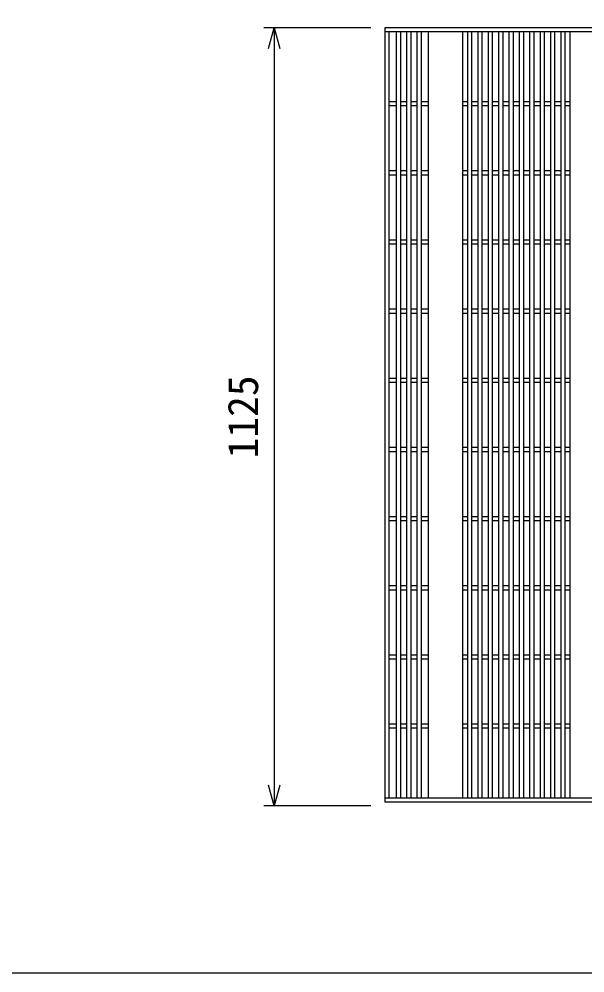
# Model space of a CAD drawing. Units: millimetres, scale not verified. Extents: x -16800 to 16800, y -5940 to 5940.
# Drawn here: x -3739 to -2921, y 456 to 1835 of the extents above; entities that cross this region are included whole.
import ezdxf
from ezdxf.enums import TextEntityAlignment as Align

# ---------------------------------------------------------------- set-up
doc = ezdxf.new("R2010")
doc.units = ezdxf.units.MM
doc.header["$LTSCALE"] = 20
for name, color, linetype, lineweight in [('0-0_DIM', 7, 'Continuous', 25), ('0-2_HATCH', 6, 'Continuous', 25), ('0-6_TXT', 7, 'Continuous', 25)]:
    doc.layers.add(name, color=color, linetype=linetype, lineweight=lineweight)
doc.styles.add('ＭＳ ゴシック', font='')
doc.styles.get('ＭＳ ゴシック').set_extended_font_data('MS Gothic')

msp = doc.modelspace()

# ---------------------------------------------------------------- linework, layer by layer
at = {"layer": '0-0_DIM'}
for p, q in [((-3230.13, 1822.8), (-3385.13, 1822.8)), ((-3370.13, 1822.8), (-3370.13, 697.8)), ((-3230.13, 697.8), (-3385.13, 697.8))]:
    msp.add_line(p, q, dxfattribs=at)
for points in [[(-3378.16, 1792.8), (-3370.13, 1822.8), (-3362.09, 1792.8)], [(-3362.09, 727.8), (-3370.13, 697.8), (-3378.16, 727.8)]]:
    msp.add_lwpolyline(points, dxfattribs=at)
at = {"layer": '0-2_HATCH'}
for p, q in [((-3210.13, 1822.8), (-3210.13, 702.8)), ((-2215.13, 1822.8), (-3210.13, 1822.8)), ((-2215.13, 1816.8), (-3210.13, 1816.8)), ((-3204.13, 1816.8), (-3204.13, 708.8)), ((-3193.63, 1816.8), (-3193.63, 708.8)), ((-3187.63, 1816.8), (-3187.63, 708.8)), ((-3178.63, 1816.8), (-3178.63, 708.8)), ((-3172.63, 1816.8), (-3172.63, 708.8)), ((-3163.63, 1816.8), (-3163.63, 708.8)), ((-3157.63, 1816.8), (-3157.63, 708.8)), ((-3147.63, 1816.8), (-3147.63, 708.8)), ((-3097.63, 1816.8), (-3097.63, 708.8)), ((-3090.63, 1816.8), (-3090.63, 708.8)), ((-3084.63, 1816.8), (-3084.63, 708.8)), ((-3075.63, 1816.8), (-3075.63, 708.8)), ((-3069.63, 1816.8), (-3069.63, 708.8)), ((-3060.63, 1816.8), (-3060.63, 708.8)), ((-3054.63, 1816.8), (-3054.63, 708.8)), ((-3045.63, 1816.8), (-3045.63, 708.8)), ((-3039.63, 1816.8), (-3039.63, 708.8)), ((-3030.63, 1816.8), (-3030.63, 708.8)), ((-3024.63, 1816.8), (-3024.63, 708.8)), ((-3015.63, 1816.8), (-3015.63, 708.8)), ((-3009.63, 1816.8), (-3009.63, 708.8)), ((-3000.63, 1816.8), (-3000.63, 708.8)), ((-2994.63, 1816.8), (-2994.63, 708.8)), ((-2985.63, 1816.8), (-2985.63, 708.8)), ((-2979.63, 1816.8), (-2979.63, 708.8)), ((-2970.63, 1816.8), (-2970.63, 708.8)), ((-2964.63, 1816.8), (-2964.63, 708.8)), ((-2955.63, 1816.8), (-2955.63, 708.8)), ((-2949.63, 1816.8), (-2949.63, 708.8)), ((-2942.63, 1816.8), (-2942.63, 708.8)), ((-3193.63, 1715.8), (-3204.13, 1715.8)), ((-3178.63, 1715.8), (-3187.63, 1715.8)), ((-3163.63, 1715.8), (-3172.63, 1715.8)), ((-3147.63, 1715.8), (-3157.63, 1715.8)), ((-3090.63, 1715.8), (-3097.63, 1715.8)), ((-3075.63, 1715.8), (-3084.63, 1715.8)), ((-3060.63, 1715.8), (-3069.63, 1715.8)), ((-3045.63, 1715.8), (-3054.63, 1715.8)), ((-3030.63, 1715.8), (-3039.63, 1715.8)), ((-3015.63, 1715.8), (-3024.63, 1715.8)), ((-3000.63, 1715.8), (-3009.63, 1715.8)), ((-2985.63, 1715.8), (-2994.63, 1715.8)), ((-2970.63, 1715.8), (-2979.63, 1715.8)), ((-2955.63, 1715.8), (-2964.63, 1715.8)), ((-2942.63, 1715.8), (-2949.63, 1715.8)), ((-3193.63, 1709.8), (-3204.13, 1709.8)), ((-3178.63, 1709.8), (-3187.63, 1709.8)), ((-3163.63, 1709.8), (-3172.63, 1709.8)), ((-3147.63, 1709.8), (-3157.63, 1709.8)), ((-3090.63, 1709.8), (-3097.63, 1709.8)), ((-3075.63, 1709.8), (-3084.63, 1709.8)), ((-3060.63, 1709.8), (-3069.63, 1709.8)), ((-3045.63, 1709.8), (-3054.63, 1709.8)), ((-3030.63, 1709.8), (-3039.63, 1709.8)), ((-3015.63, 1709.8), (-3024.63, 1709.8)), ((-3000.63, 1709.8), (-3009.63, 1709.8)), ((-2985.63, 1709.8), (-2994.63, 1709.8)), ((-2970.63, 1709.8), (-2979.63, 1709.8)), ((-2955.63, 1709.8), (-2964.63, 1709.8)), ((-2942.63, 1709.8), (-2949.63, 1709.8)), ((-3193.63, 1615.8), (-3204.13, 1615.8)), ((-3178.63, 1615.8), (-3187.63, 1615.8)), ((-3163.63, 1615.8), (-3172.63, 1615.8)), ((-3147.63, 1615.8), (-3157.63, 1615.8)), ((-3090.63, 1615.8), (-3097.63, 1615.8)), ((-3075.63, 1615.8), (-3084.63, 1615.8)), ((-3060.63, 1615.8), (-3069.63, 1615.8)), ((-3045.63, 1615.8), (-3054.63, 1615.8)), ((-3030.63, 1615.8), (-3039.63, 1615.8)), ((-3015.63, 1615.8), (-3024.63, 1615.8)), ((-3000.63, 1615.8), (-3009.63, 1615.8)), ((-2985.63, 1615.8), (-2994.63, 1615.8)), ((-2970.63, 1615.8), (-2979.63, 1615.8)), ((-2955.63, 1615.8), (-2964.63, 1615.8)), ((-2942.63, 1615.8), (-2949.63, 1615.8)), ((-3193.63, 1609.8), (-3204.13, 1609.8)), ((-3178.63, 1609.8), (-3187.63, 1609.8)), ((-3163.63, 1609.8), (-3172.63, 1609.8)), ((-3147.63, 1609.8), (-3157.63, 1609.8)), ((-3090.63, 1609.8), (-3097.63, 1609.8)), ((-3075.63, 1609.8), (-3084.63, 1609.8)), ((-3060.63, 1609.8), (-3069.63, 1609.8)), ((-3045.63, 1609.8), (-3054.63, 1609.8)), ((-3030.63, 1609.8), (-3039.63, 1609.8)), ((-3015.63, 1609.8), (-3024.63, 1609.8)), ((-3000.63, 1609.8), (-3009.63, 1609.8)), ((-2985.63, 1609.8), (-2994.63, 1609.8)), ((-2970.63, 1609.8), (-2979.63, 1609.8)), ((-2955.63, 1609.8), (-2964.63, 1609.8)), ((-2942.63, 1609.8), (-2949.63, 1609.8)), ((-3193.63, 1515.8), (-3204.13, 1515.8)), ((-3193.63, 1509.8), (-3204.13, 1509.8)), ((-3178.63, 1515.8), (-3187.63, 1515.8)), ((-3178.63, 1509.8), (-3187.63, 1509.8)), ((-3163.63, 1515.8), (-3172.63, 1515.8)), ((-3163.63, 1509.8), (-3172.63, 1509.8)), ((-3147.63, 1515.8), (-3157.63, 1515.8)), ((-3147.63, 1509.8), (-3157.63, 1509.8)), ((-3090.63, 1515.8), (-3097.63, 1515.8)), ((-3090.63, 1509.8), (-3097.63, 1509.8)), ((-3075.63, 1515.8), (-3084.63, 1515.8)), ((-3075.63, 1509.8), (-3084.63, 1509.8)), ((-3060.63, 1515.8), (-3069.63, 1515.8)), ((-3060.63, 1509.8), (-3069.63, 1509.8)), ((-3045.63, 1515.8), (-3054.63, 1515.8)), ((-3045.63, 1509.8), (-3054.63, 1509.8)), ((-3030.63, 1515.8), (-3039.63, 1515.8)), ((-3030.63, 1509.8), (-3039.63, 1509.8)), ((-3015.63, 1515.8), (-3024.63, 1515.8)), ((-3015.63, 1509.8), (-3024.63, 1509.8)), ((-3000.63, 1515.8), (-3009.63, 1515.8)), ((-3000.63, 1509.8), (-3009.63, 1509.8)), ((-2985.63, 1515.8), (-2994.63, 1515.8)), ((-2985.63, 1509.8), (-2994.63, 1509.8)), ((-2970.63, 1515.8), (-2979.63, 1515.8)), ((-2970.63, 1509.8), (-2979.63, 1509.8)), ((-2955.63, 1515.8), (-2964.63, 1515.8)), ((-2955.63, 1509.8), (-2964.63, 1509.8)), ((-2942.63, 1515.8), (-2949.63, 1515.8)), ((-2942.63, 1509.8), (-2949.63, 1509.8)), ((-3193.63, 1415.8), (-3204.13, 1415.8)), ((-3193.63, 1409.8), (-3204.13, 1409.8)), ((-3178.63, 1415.8), (-3187.63, 1415.8)), ((-3178.63, 1409.8), (-3187.63, 1409.8)), ((-3163.63, 1415.8), (-3172.63, 1415.8)), ((-3163.63, 1409.8), (-3172.63, 1409.8)), ((-3147.63, 1415.8), (-3157.63, 1415.8)), ((-3147.63, 1409.8), (-3157.63, 1409.8)), ((-3090.63, 1415.8), (-3097.63, 1415.8)), ((-3090.63, 1409.8), (-3097.63, 1409.8)), ((-3075.63, 1415.8), (-3084.63, 1415.8)), ((-3075.63, 1409.8), (-3084.63, 1409.8)), ((-3060.63, 1415.8), (-3069.63, 1415.8)), ((-3060.63, 1409.8), (-3069.63, 1409.8)), ((-3045.63, 1415.8), (-3054.63, 1415.8)), ((-3045.63, 1409.8), (-3054.63, 1409.8)), ((-3030.63, 1415.8), (-3039.63, 1415.8)), ((-3030.63, 1409.8), (-3039.63, 1409.8)), ((-3015.63, 1415.8), (-3024.63, 1415.8)), ((-3015.63, 1409.8), (-3024.63, 1409.8)), ((-3000.63, 1415.8), (-3009.63, 1415.8)), ((-3000.63, 1409.8), (-3009.63, 1409.8)), ((-2985.63, 1415.8), (-2994.63, 1415.8)), ((-2985.63, 1409.8), (-2994.63, 1409.8)), ((-2970.63, 1415.8), (-2979.63, 1415.8)), ((-2970.63, 1409.8), (-2979.63, 1409.8)), ((-2955.63, 1415.8), (-2964.63, 1415.8)), ((-2955.63, 1409.8), (-2964.63, 1409.8)), ((-2942.63, 1415.8), (-2949.63, 1415.8)), ((-2942.63, 1409.8), (-2949.63, 1409.8)), ((-3193.63, 1315.8), (-3204.13, 1315.8)), ((-3178.63, 1315.8), (-3187.63, 1315.8)), ((-3163.63, 1315.8), (-3172.63, 1315.8)), ((-3147.63, 1315.8), (-3157.63, 1315.8)), ((-3090.63, 1315.8), (-3097.63, 1315.8)), ((-3075.63, 1315.8), (-3084.63, 1315.8)), ((-3060.63, 1315.8), (-3069.63, 1315.8)), ((-3045.63, 1315.8), (-3054.63, 1315.8)), ((-3030.63, 1315.8), (-3039.63, 1315.8)), ((-3015.63, 1315.8), (-3024.63, 1315.8)), ((-3000.63, 1315.8), (-3009.63, 1315.8)), ((-2985.63, 1315.8), (-2994.63, 1315.8)), ((-2970.63, 1315.8), (-2979.63, 1315.8)), ((-2955.63, 1315.8), (-2964.63, 1315.8)), ((-2942.63, 1315.8), (-2949.63, 1315.8)), ((-3193.63, 1309.8), (-3204.13, 1309.8)), ((-3178.63, 1309.8), (-3187.63, 1309.8)), ((-3163.63, 1309.8), (-3172.63, 1309.8)), ((-3147.63, 1309.8), (-3157.63, 1309.8)), ((-3090.63, 1309.8), (-3097.63, 1309.8)), ((-3075.63, 1309.8), (-3084.63, 1309.8)), ((-3060.63, 1309.8), (-3069.63, 1309.8)), ((-3045.63, 1309.8), (-3054.63, 1309.8)), ((-3030.63, 1309.8), (-3039.63, 1309.8)), ((-3015.63, 1309.8), (-3024.63, 1309.8)), ((-3000.63, 1309.8), (-3009.63, 1309.8)), ((-2985.63, 1309.8), (-2994.63, 1309.8)), ((-2970.63, 1309.8), (-2979.63, 1309.8)), ((-2955.63, 1309.8), (-2964.63, 1309.8)), ((-2942.63, 1309.8), (-2949.63, 1309.8)), ((-3193.63, 1215.8), (-3204.13, 1215.8)), ((-3178.63, 1215.8), (-3187.63, 1215.8)), ((-3163.63, 1215.8), (-3172.63, 1215.8)), ((-3147.63, 1215.8), (-3157.63, 1215.8)), ((-3090.63, 1215.8), (-3097.63, 1215.8)), ((-3075.63, 1215.8), (-3084.63, 1215.8)), ((-3060.63, 1215.8), (-3069.63, 1215.8)), ((-3045.63, 1215.8), (-3054.63, 1215.8)), ((-3030.63, 1215.8), (-3039.63, 1215.8)), ((-3015.63, 1215.8), (-3024.63, 1215.8)), ((-3000.63, 1215.8), (-3009.63, 1215.8)), ((-2985.63, 1215.8), (-2994.63, 1215.8)), ((-2970.63, 1215.8), (-2979.63, 1215.8)), ((-2955.63, 1215.8), (-2964.63, 1215.8)), ((-2942.63, 1215.8), (-2949.63, 1215.8)), ((-3193.63, 1209.8), (-3204.13, 1209.8)), ((-3178.63, 1209.8), (-3187.63, 1209.8)), ((-3163.63, 1209.8), (-3172.63, 1209.8)), ((-3147.63, 1209.8), (-3157.63, 1209.8)), ((-3090.63, 1209.8), (-3097.63, 1209.8)), ((-3075.63, 1209.8), (-3084.63, 1209.8)), ((-3060.63, 1209.8), (-3069.63, 1209.8)), ((-3045.63, 1209.8), (-3054.63, 1209.8)), ((-3030.63, 1209.8), (-3039.63, 1209.8)), ((-3015.63, 1209.8), (-3024.63, 1209.8)), ((-3000.63, 1209.8), (-3009.63, 1209.8)), ((-2985.63, 1209.8), (-2994.63, 1209.8)), ((-2970.63, 1209.8), (-2979.63, 1209.8)), ((-2955.63, 1209.8), (-2964.63, 1209.8)), ((-2942.63, 1209.8), (-2949.63, 1209.8)), ((-3193.63, 1109.8), (-3204.13, 1109.8)), ((-3193.63, 1115.8), (-3204.07, 1115.8)), ((-3178.63, 1115.8), (-3187.63, 1115.8)), ((-3178.63, 1109.8), (-3187.63, 1109.8)), ((-3163.63, 1115.8), (-3172.63, 1115.8)), ((-3163.63, 1109.8), (-3172.63, 1109.8)), ((-3147.63, 1115.8), (-3157.63, 1115.8)), ((-3147.63, 1109.8), (-3157.63, 1109.8)), ((-3090.63, 1115.8), (-3097.63, 1115.8)), ((-3090.63, 1109.8), (-3097.63, 1109.8)), ((-3075.63, 1115.8), (-3084.63, 1115.8)), ((-3075.63, 1109.8), (-3084.63, 1109.8)), ((-3060.63, 1115.8), (-3069.63, 1115.8)), ((-3060.63, 1109.8), (-3069.63, 1109.8)), ((-3045.63, 1115.8), (-3054.63, 1115.8)), ((-3045.63, 1109.8), (-3054.63, 1109.8)), ((-3030.63, 1115.8), (-3039.63, 1115.8)), ((-3030.63, 1109.8), (-3039.63, 1109.8)), ((-3015.63, 1115.8), (-3024.63, 1115.8)), ((-3015.63, 1109.8), (-3024.63, 1109.8)), ((-3000.63, 1115.8), (-3009.63, 1115.8)), ((-3000.63, 1109.8), (-3009.63, 1109.8)), ((-2985.63, 1115.8), (-2994.63, 1115.8)), ((-2985.63, 1109.8), (-2994.63, 1109.8)), ((-2970.63, 1115.8), (-2979.63, 1115.8)), ((-2970.63, 1109.8), (-2979.63, 1109.8)), ((-2955.63, 1115.8), (-2964.63, 1115.8)), ((-2955.63, 1109.8), (-2964.63, 1109.8)), ((-2942.63, 1115.8), (-2949.63, 1115.8)), ((-2942.63, 1109.8), (-2949.63, 1109.8)), ((-3193.63, 1009.8), (-3204.13, 1009.8)), ((-3193.63, 1015.8), (-3204.07, 1015.8)), ((-3178.63, 1015.8), (-3187.63, 1015.8)), ((-3178.63, 1009.8), (-3187.63, 1009.8)), ((-3163.63, 1015.8), (-3172.63, 1015.8)), ((-3163.63, 1009.8), (-3172.63, 1009.8)), ((-3147.63, 1015.8), (-3157.63, 1015.8)), ((-3147.63, 1009.8), (-3157.63, 1009.8)), ((-3090.63, 1015.8), (-3097.63, 1015.8)), ((-3090.63, 1009.8), (-3097.63, 1009.8)), ((-3075.63, 1015.8), (-3084.63, 1015.8)), ((-3075.63, 1009.8), (-3084.63, 1009.8)), ((-3060.63, 1015.8), (-3069.63, 1015.8)), ((-3060.63, 1009.8), (-3069.63, 1009.8)), ((-3045.63, 1015.8), (-3054.63, 1015.8)), ((-3045.63, 1009.8), (-3054.63, 1009.8)), ((-3030.63, 1015.8), (-3039.63, 1015.8)), ((-3030.63, 1009.8), (-3039.63, 1009.8)), ((-3015.63, 1015.8), (-3024.63, 1015.8)), ((-3015.63, 1009.8), (-3024.63, 1009.8)), ((-3000.63, 1015.8), (-3009.63, 1015.8)), ((-3000.63, 1009.8), (-3009.63, 1009.8)), ((-2985.63, 1015.8), (-2994.63, 1015.8)), ((-2985.63, 1009.8), (-2994.63, 1009.8)), ((-2970.63, 1015.8), (-2979.63, 1015.8)), ((-2970.63, 1009.8), (-2979.63, 1009.8)), ((-2955.63, 1015.8), (-2964.63, 1015.8)), ((-2955.63, 1009.8), (-2964.63, 1009.8)), ((-2942.63, 1015.8), (-2949.63, 1015.8)), ((-2942.63, 1009.8), (-2949.63, 1009.8)), ((-3193.63, 915.8), (-3204.07, 915.8)), ((-3178.63, 915.8), (-3187.63, 915.8)), ((-3163.63, 915.8), (-3172.63, 915.8)), ((-3147.63, 915.8), (-3157.63, 915.8)), ((-3090.63, 915.8), (-3097.63, 915.8)), ((-3075.63, 915.8), (-3084.63, 915.8)), ((-3060.63, 915.8), (-3069.63, 915.8)), ((-3045.63, 915.8), (-3054.63, 915.8)), ((-3030.63, 915.8), (-3039.63, 915.8)), ((-3015.63, 915.8), (-3024.63, 915.8)), ((-3000.63, 915.8), (-3009.63, 915.8)), ((-2985.63, 915.8), (-2994.63, 915.8)), ((-2970.63, 915.8), (-2979.63, 915.8)), ((-2955.63, 915.8), (-2964.63, 915.8)), ((-2942.63, 915.8), (-2949.63, 915.8)), ((-3193.63, 909.8), (-3204.13, 909.8)), ((-3178.63, 909.8), (-3187.63, 909.8)), ((-3163.63, 909.8), (-3172.63, 909.8)), ((-3147.63, 909.8), (-3157.63, 909.8)), ((-3090.63, 909.8), (-3097.63, 909.8)), ((-3075.63, 909.8), (-3084.63, 909.8)), ((-3060.63, 909.8), (-3069.63, 909.8)), ((-3045.63, 909.8), (-3054.63, 909.8)), ((-3030.63, 909.8), (-3039.63, 909.8)), ((-3015.63, 909.8), (-3024.63, 909.8)), ((-3000.63, 909.8), (-3009.63, 909.8)), ((-2985.63, 909.8), (-2994.63, 909.8)), ((-2970.63, 909.8), (-2979.63, 909.8)), ((-2955.63, 909.8), (-2964.63, 909.8)), ((-2942.63, 909.8), (-2949.63, 909.8)), ((-3193.63, 815.8), (-3204.07, 815.8)), ((-3178.63, 815.8), (-3187.63, 815.8)), ((-3163.63, 815.8), (-3172.63, 815.8)), ((-3147.63, 815.8), (-3157.63, 815.8)), ((-3090.63, 815.8), (-3097.63, 815.8)), ((-3075.63, 815.8), (-3084.63, 815.8)), ((-3060.63, 815.8), (-3069.63, 815.8)), ((-3045.63, 815.8), (-3054.63, 815.8)), ((-3030.63, 815.8), (-3039.63, 815.8)), ((-3015.63, 815.8), (-3024.63, 815.8)), ((-3000.63, 815.8), (-3009.63, 815.8)), ((-2985.63, 815.8), (-2994.63, 815.8)), ((-2970.63, 815.8), (-2979.63, 815.8)), ((-2955.63, 815.8), (-2964.63, 815.8)), ((-2942.63, 815.8), (-2949.63, 815.8)), ((-3193.63, 809.8), (-3204.13, 809.8)), ((-3178.63, 809.8), (-3187.63, 809.8)), ((-3163.63, 809.8), (-3172.63, 809.8)), ((-3147.63, 809.8), (-3157.63, 809.8)), ((-3090.63, 809.8), (-3097.63, 809.8)), ((-3075.63, 809.8), (-3084.63, 809.8)), ((-3060.63, 809.8), (-3069.63, 809.8)), ((-3045.63, 809.8), (-3054.63, 809.8)), ((-3030.63, 809.8), (-3039.63, 809.8)), ((-3015.63, 809.8), (-3024.63, 809.8)), ((-3000.63, 809.8), (-3009.63, 809.8)), ((-2985.63, 809.8), (-2994.63, 809.8)), ((-2970.63, 809.8), (-2979.63, 809.8)), ((-2955.63, 809.8), (-2964.63, 809.8)), ((-2942.63, 809.8), (-2949.63, 809.8)), ((-2215.13, 708.8), (-3210.13, 708.8)), ((-2215.13, 702.8), (-3210.13, 702.8))]:
    msp.add_line(p, q, dxfattribs=at)
at = {"layer": '0-6_TXT'}
msp.add_lwpolyline([(-3894.71, 456.11), (-1394.71, 456.11), (-1394.71, 4256.11), (-3894.71, 4256.11)], close=True, dxfattribs=at)

# ---------------------------------------------------------------- texts
at = {"layer": '0-0_DIM', "style": 'ＭＳ ゴシック'}
msp.add_text('1125', height=43.99, rotation=90, dxfattribs=at).set_placement((-3380.13, 1200.3), align=Align.BOTTOM_LEFT)

doc.saveas('drawing.dxf')
